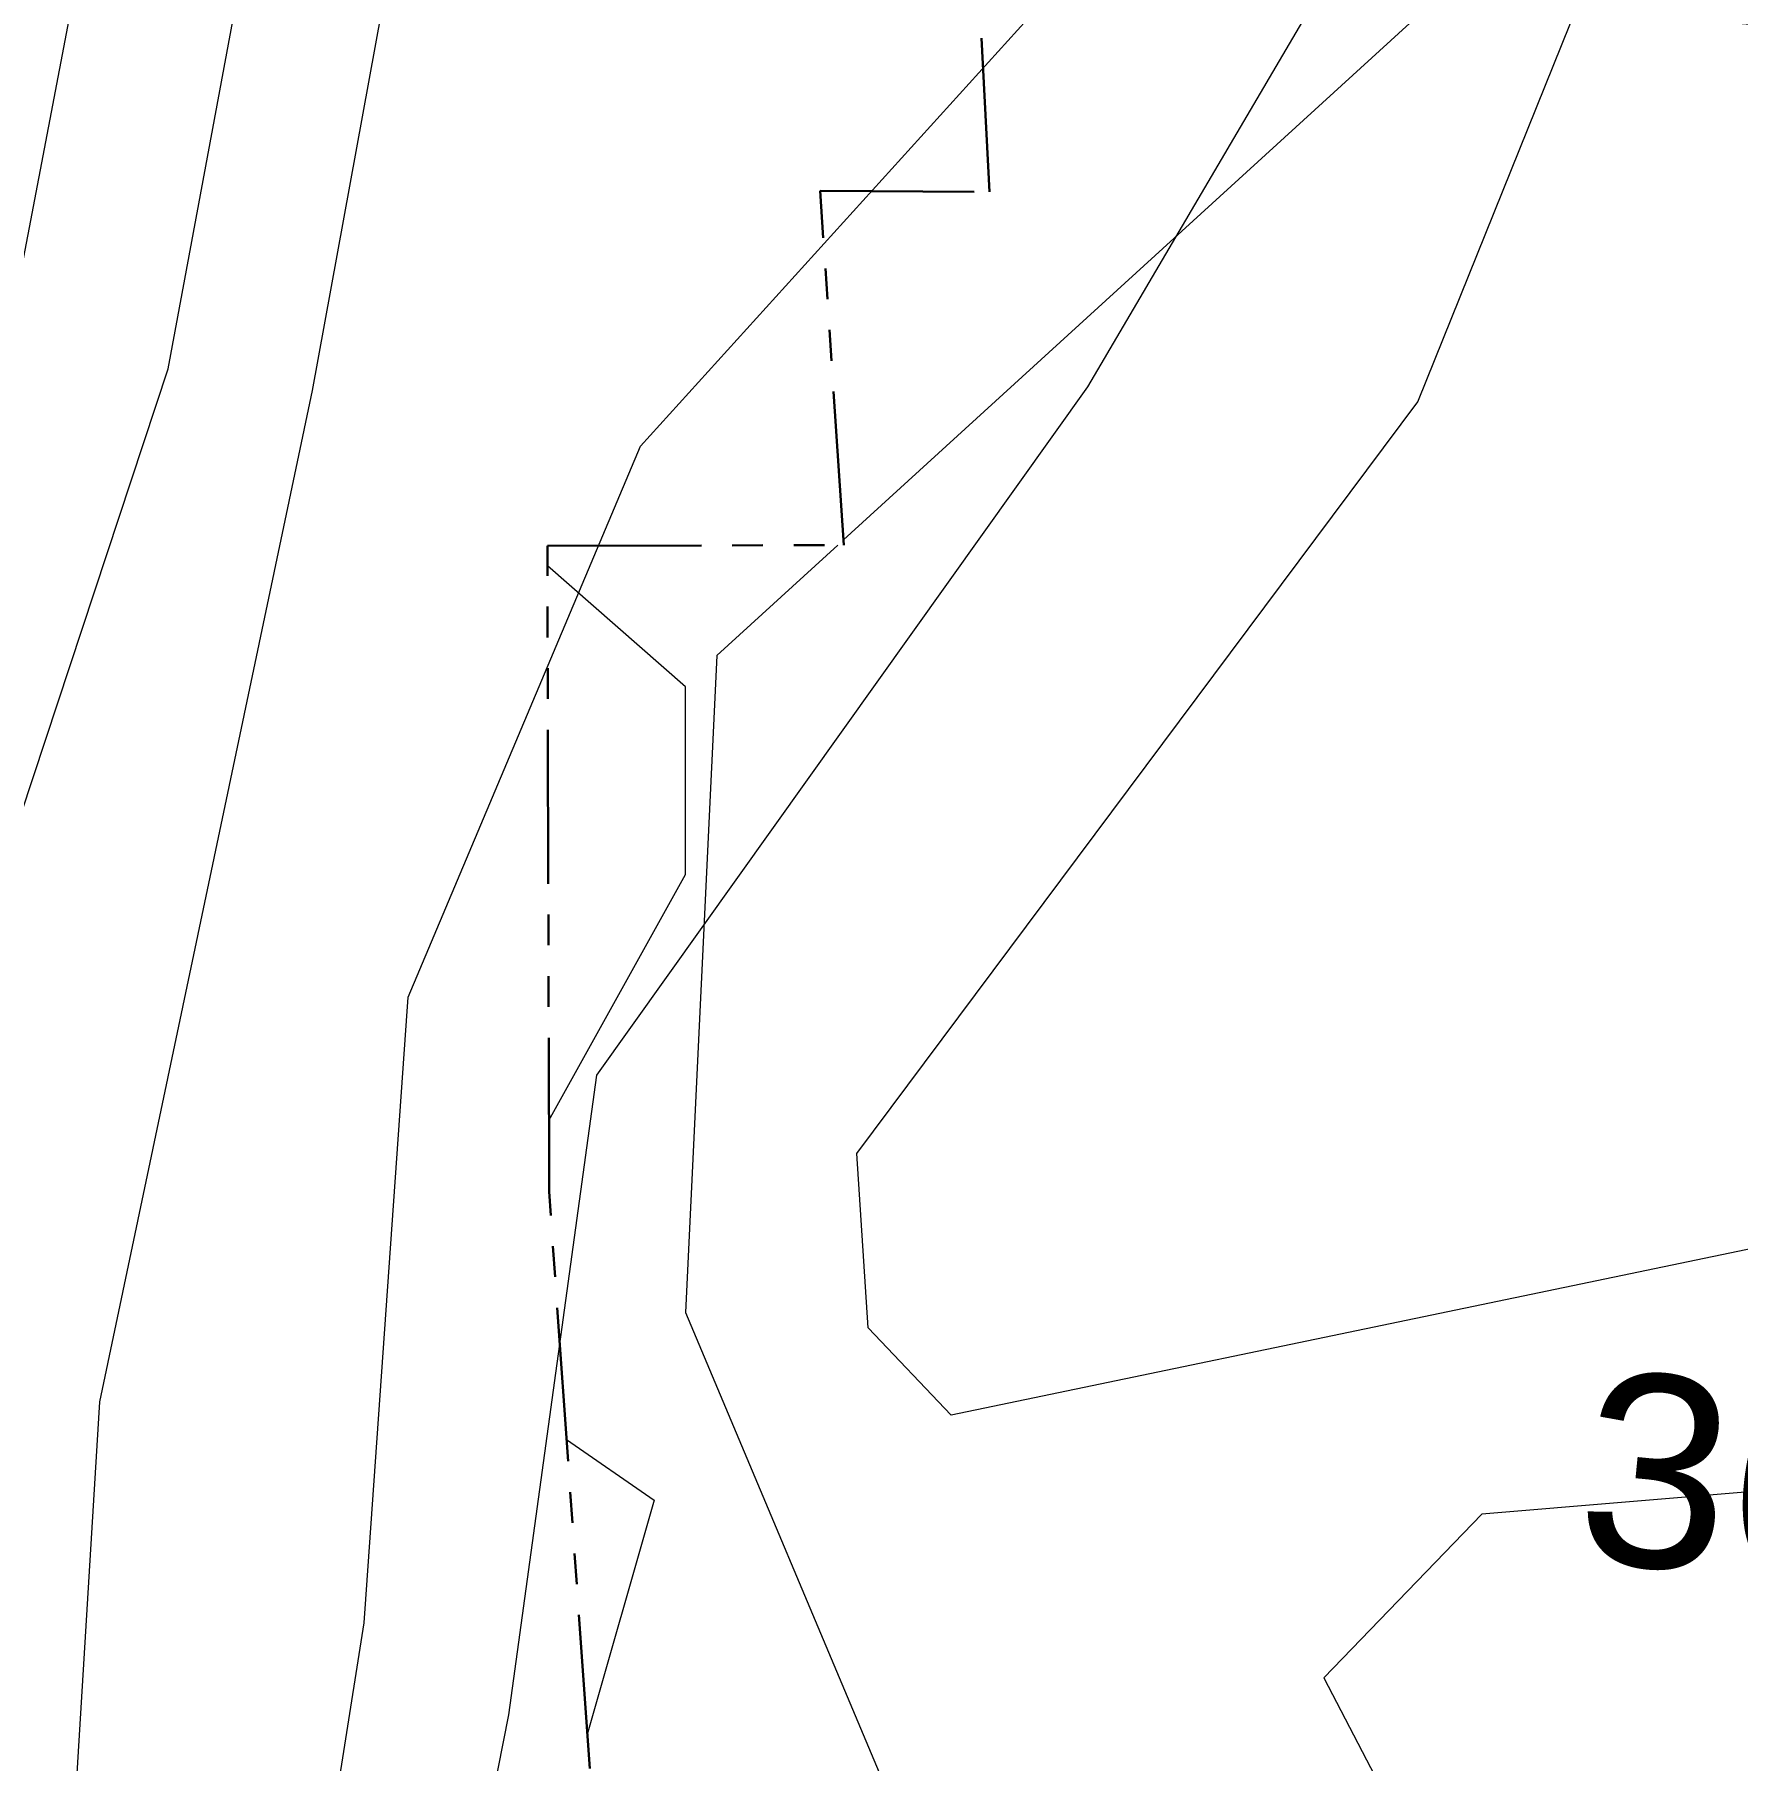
# Model space of a CAD drawing. Header units: metres. Extents: x 32505 to 230200, y 224018 to 1564544.
# Drawn here: x 227202 to 227547.6, y 1562279.9 to 1562630.2 of the extents above; entities that cross this region are included whole.
import ezdxf

# ---------------------------------------------------------------- set-up
doc = ezdxf.new("R2010")
doc.units = ezdxf.units.M
doc.linetypes.add('PHANTOM2', pattern=[1.25, 0.625, -0.125, 0.125, -0.125, 0.125, -0.125])
for name, color, linetype, lineweight in [('10 M CONTOUR', 8, 'Continuous', 9), ('2 M CONTOUR', 254, 'Continuous', 9), ('STREAM', 141, 'Continuous', 0)]:
    doc.layers.add(name, color=color, linetype=linetype, lineweight=lineweight)
doc.layers.add('CONTEXT', color=44, linetype='Continuous')
doc.layers.add('VILLAGE BOUNDARY', color=6, linetype='Continuous')
doc.styles.get("Standard").update_dxf_attribs({"font": 'arial.ttf'})

msp = doc.modelspace()

# ---------------------------------------------------------------- hatches: boundary and pattern name
at = {"layer": 'STREAM', "true_color": 0x693535}
h = msp.add_hatch(dxfattribs=at)
h.set_pattern_fill('GRAVEL', color=17, scale=25)
h.paths.add_polyline_path([(228010.06, 1562593.01), (228005.09, 1562641.64), (228003.61, 1562656.04), (228002.49, 1562667.04), (228001.24, 1562679.2), (228000.03, 1562691), (227999.5, 1562696.22), (227998.67, 1562704.29), (227996.94, 1562721.22), (227995.77, 1562732.68), (227993.89, 1562750.98), (227992.1, 1562768.54), (227989.28, 1562796.11), (227987.81, 1562810.41), (227985.21, 1562835.85), (227983.15, 1562855.94), (227980.12, 1562885.57), (227976.46, 1562921.28), (227945.19, 1563226.85), (227918.19, 1563227.01), (227893.19, 1563227.17), (227842.92, 1563227.48), (227744.85, 1563228.08), (227660.27, 1563228.6), (227597.33, 1563228.99), (227554.3, 1563229.25), (227538.58, 1563229.35), (227487.59, 1563229.66), (227448.25, 1563229.9), (227385.09, 1563230.29), (227316, 1563230.71), (227352.67, 1563060.34), (227189.99, 1563044.84), (227211.59, 1562957.89), (227216.85, 1562867.45), (227218.48, 1562741.57), (227308.5, 1562734.86), (227388.58, 1562741.46), (227395.78, 1562598.29), (227361.45, 1562598.5), (227366.25, 1562526.6), (227306.08, 1562526.43), (227306.44, 1562395.37), (227319.06, 1562215.95), (227222.01, 1562208.25), (227222.52, 1562201.83), (227234.04, 1562056.65), (227250.25, 1562056.65), (227183.32, 1561985.39), (227073.95, 1561868.95), (226998.54, 1561788.66), (226944.04, 1561730.63), (227114.22, 1561754.91), (227136, 1561757.9), (227190.43, 1561765.78), (227228.13, 1561771.23), (227231.63, 1561790.15), (227231.13, 1561830.83), (227231.66, 1561852.05), (227238.03, 1561891.84), (227244.93, 1561918.89), (227248.73, 1561925.12), (227257.07, 1561931.12), (227262.74, 1561937.78), (227275.75, 1561956.44), (227286.97, 1561982.48), (227295.14, 1561996.5), (227302.69, 1562003.2), (227310.65, 1562006.76), (227322.17, 1562011.36), (227329.08, 1562016.8), (227335.33, 1562025.16), (227341.72, 1562036.58), (227352.48, 1562048.01), (227365.26, 1562059.1), (227386.28, 1562074.78), (227412.28, 1562088.61), (227451.45, 1562094.35), (227500.07, 1562090.64), (227527.75, 1562084.74), (227547.76, 1562075.55), (227561.83, 1562069.06), (227574.81, 1562064.2), (227586.71, 1562066.9), (227601.85, 1562078.79), (227625.65, 1562075.55), (227645.66, 1562064.74), (227665.14, 1562056.09), (227688.93, 1562061.5), (227728.96, 1562070.69), (227773.89, 1562077.79), (227818.3, 1562105.99), (227837.26, 1562130.03), (227860.85, 1562156.84), (227871.95, 1562173.94), (227886.75, 1562185.96), (227901.55, 1562202.6), (227925.35, 1562230.2), (227946.28, 1562249.87), (227986.45, 1562281.83), (228018.43, 1562308.59), (228037.81, 1562320.8), (228029.64, 1562401.79)])

# ---------------------------------------------------------------- linework, layer by layer
at = {"layer": '10 M CONTOUR'}
for points in [[(227145.92, 1561956.94, 360), (227272.94, 1562161.11, 360), (227298.28, 1562289.2, 360), (227316.15, 1562419.03, 360), (227415.8, 1562558.68, 360), (227512.78, 1562723.75, 360), (227528.22, 1562807.71, 360), (227506.91, 1562955.98, 360), (227532.07, 1563048.4, 360), (227574.29, 1563101.53, 360), (227566.28, 1563178.5, 360), (227520.68, 1563217.16, 360), (227448.73, 1563225.17, 360), (227421.88, 1563186.95, 360), (227425.95, 1563025.27, 360), (227319.24, 1562879.34, 360), (227297.24, 1562854.57, 360), (227281.9, 1562861.9, 360), (227186.65, 1562919.44, 360)], [(227605.44, 1562267.8, 360), (227600.76, 1562327.37, 360), (227554.89, 1562334.87, 360), (227495.7, 1562329.94, 360), (227463.64, 1562296.68, 360), (227492.12, 1562241.96, 360), (227605.44, 1562267.8, 360)]]:
    msp.add_polyline3d(points, dxfattribs=at)
at = {"layer": '2 M CONTOUR'}
for points in [[(227073.47, 1561672.23, 364), (227052.2, 1561816.59, 364), (227065.12, 1561880.97, 364), (227100, 1561957.22, 364), (227217.7, 1562148.68, 364), (227208.79, 1562192.83, 364), (227209.91, 1562265.1, 364), (227215.23, 1562352.72, 364), (227258.42, 1562557.99, 364), (227290.26, 1562732.42, 364), (227243.84, 1562823.12, 364), (227146.7, 1562879.06, 364), (227139.45, 1562893.78, 364), (227097.24, 1563027.72, 364), (227108.46, 1563103.89, 364), (227103.19, 1563180.2, 364), (227064.22, 1563255.4, 364), (227025.56, 1563286.12, 364)], [(226959.88, 1561769.75, 368), (226966.84, 1561805.18, 368), (227109.12, 1562077.79, 368), (227117.33, 1562113.14, 368), (227102.66, 1562150.02, 368), (227048.15, 1562192.97, 368), (227031.64, 1562260.14, 368), (227044.58, 1562327.96, 368), (227128.15, 1562430.36, 368), (227195.65, 1562563.06, 368), (227228.63, 1562736.16, 368), (227203.16, 1562782.35, 368), (227118.8, 1562846.54, 368), (227055.23, 1563014.1, 368), (227071.38, 1563115.92, 368), (227059.11, 1563168.44, 368), (227026.09, 1563216.26, 368), (226966.24, 1563244.28, 368), (226833.64, 1563254.74, 368), (226749.39, 1563279.79, 368), (226675.24, 1563258.62, 368), (226603.74, 1563254.44, 368)], [(227107.19, 1561576.52, 362), (227085.42, 1561798.63, 362), (227095.05, 1561877.78, 362), (227122.36, 1561957.14, 362), (227242.32, 1562139.63, 362), (227268.9, 1562307.88, 362), (227277.81, 1562434.85, 362), (227324.98, 1562546.67, 362), (227405.44, 1562635.45, 362), (227455.56, 1562738.69, 362), (227479.01, 1562789.82, 362), (227471.45, 1562905.34, 362), (227448.85, 1562928.52, 362), (227411.91, 1562931.22, 362), (227379.78, 1562906.38, 362), (227307.41, 1562834.98, 362), (227261.26, 1562840.31, 362), (227169.22, 1562900.97, 362), (227139.38, 1562946.65, 362), (227126.14, 1563002.31, 362), (227124.49, 1563187.79, 362), (227087.53, 1563281.7, 362)], [(227045.46, 1561625.5, 366), (227010, 1561798.93, 366), (227074.43, 1561957.58, 366), (227164.32, 1562111.61, 366), (227173.5, 1562148.01, 366), (227120.91, 1562239.09, 366), (227116.76, 1562267.14, 366), (227154.47, 1562336.48, 366), (227229.09, 1562562.37, 366), (227258.08, 1562718.25, 366), (227226.42, 1562805.92, 366), (227131.77, 1562862.15, 366), (227074.89, 1563019.28, 366), (227087.6, 1563094.58, 366), (227081.88, 1563172.6, 366), (227043.35, 1563235.72, 366), (227000.16, 1563265.6, 366), (226863.54, 1563277.19, 366)], [(227175.58, 1561958.25, 358), (227295.72, 1562159.36, 358), (227368.73, 1562234.01, 358), (227475.22, 1562212.73, 358), (227522.95, 1562224.09, 358), (227599.42, 1562249.92, 358), (227634.77, 1562301.32, 358), (227637.65, 1562381, 358), (227606.56, 1562395.47, 358), (227388, 1562349.98, 358), (227371.19, 1562367.72, 358), (227368.88, 1562403.08, 358), (227482.72, 1562555.64, 358), (227546.4, 1562713.65, 358)]]:
    msp.add_polyline3d(points, dxfattribs=at)
at = {"layer": 'VILLAGE BOUNDARY', "linetype": 'PHANTOM2', "lineweight": 30, "ltscale": 50}
msp.add_lwpolyline([(227096.16, 1562045.71), (227234.04, 1562056.65), (227222.52, 1562201.83), (227222.01, 1562208.25), (227319.06, 1562215.95), (227306.44, 1562395.37), (227306.08, 1562526.43), (227366.25, 1562526.6), (227361.45, 1562598.5), (227395.78, 1562598.29), (227388.58, 1562741.46), (227308.5, 1562734.86), (227218.48, 1562741.57), (227216.85, 1562867.45), (227211.59, 1562957.89), (227189.99, 1563044.84), (227352.67, 1563060.34), (227316, 1563230.71), (226703.63, 1563234.48)], dxfattribs=at)

# ---------------------------------------------------------------- texts
at = {"layer": 'CONTEXT', "linetype": 'Continuous'}
msp.add_text('360', height=39, rotation=354.396, dxfattribs=at).set_placement((227514.18, 1562320.69, 360))

doc.saveas('drawing.dxf')
